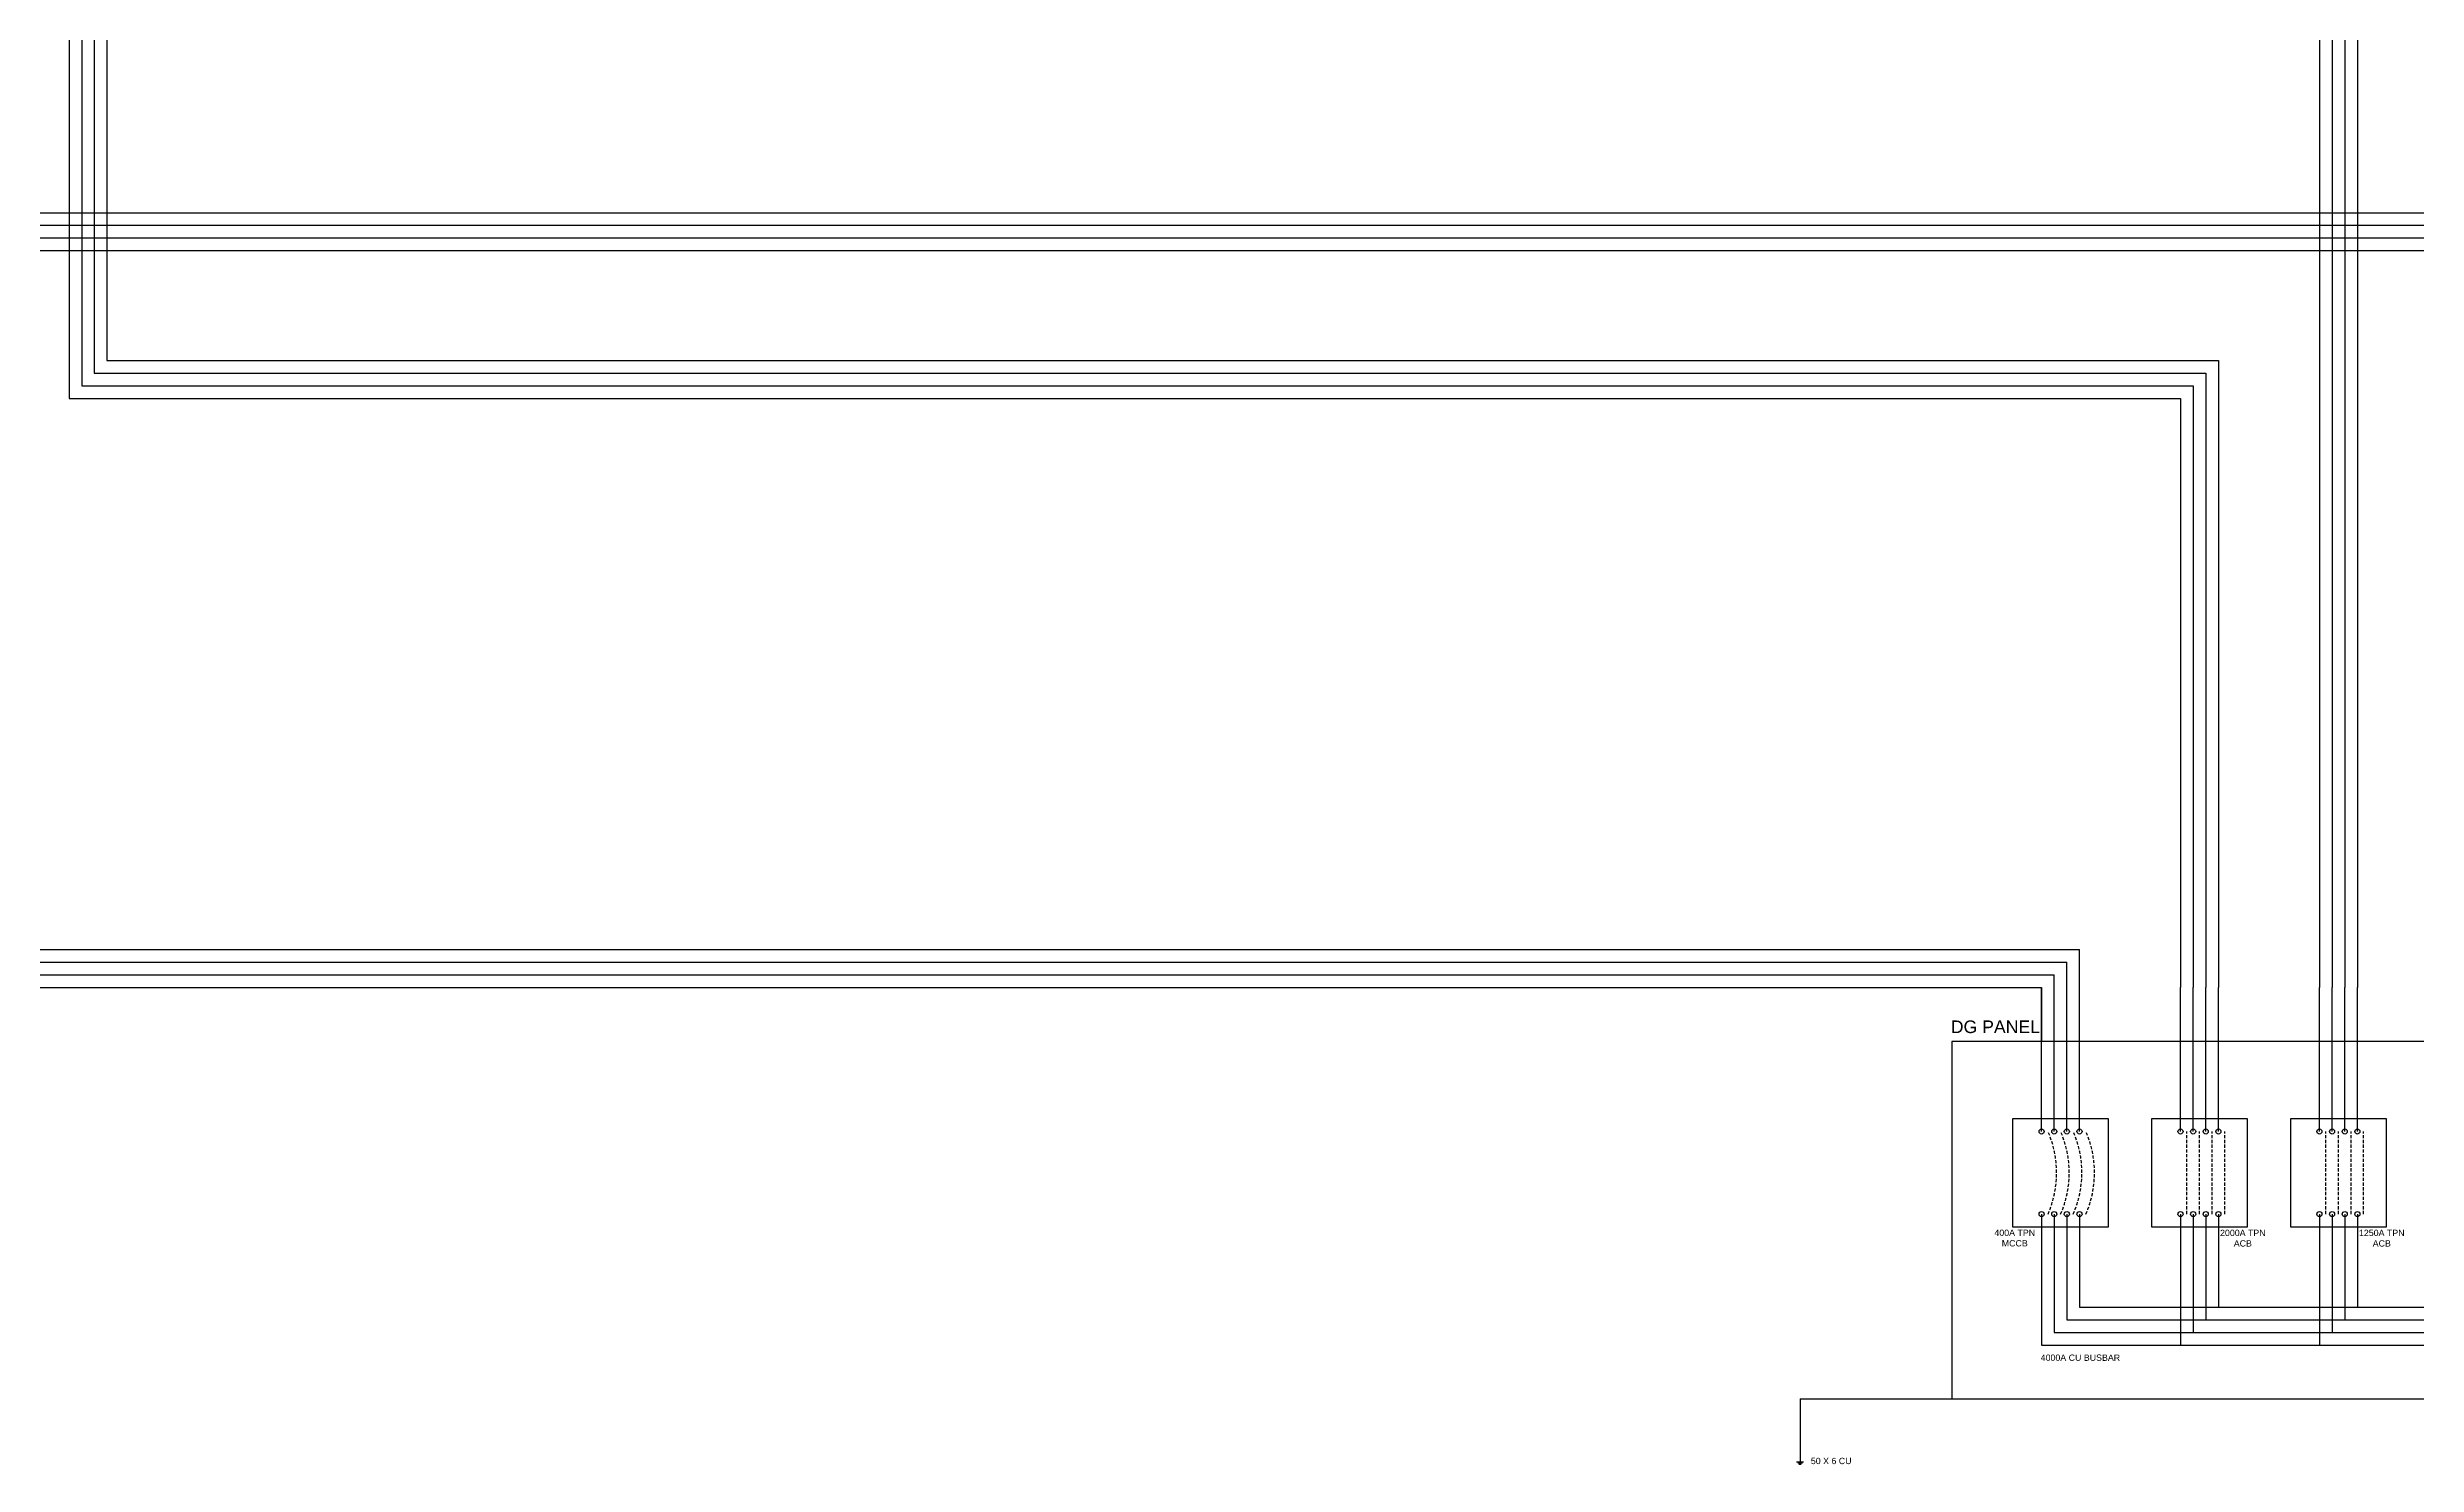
# Model space of a CAD drawing. Header units: inches. Extents: x -137 to 2243, y 16 to 894.
# Drawn here: x 315.1 to 502.7, y 228.7 to 341 of the extents above; entities that cross this region are included whole.
import ezdxf

# ---------------------------------------------------------------- set-up
doc = ezdxf.new("R2010")
doc.units = ezdxf.units.IN
doc.header["$MEASUREMENT"] = 0
doc.linetypes.add('DASHED2', pattern=[0.375, 0.25, -0.125])
doc.styles.get("Standard").update_dxf_attribs({"font": 'arial.ttf'})

msp = doc.modelspace()

# ---------------------------------------------------------------- linework, layer by layer
for p, q in [((316.86, 617.59), (316.86, 313.18)), ((317.86, 617.59), (317.86, 314.18)), ((318.86, 617.59), (318.86, 315.18)), ((319.86, 617.59), (319.86, 316.18)), ((495.04, 554.49), (495.04, 266.54)), ((496.04, 553.49), (496.04, 266.54)), ((497.04, 552.49), (497.04, 266.54)), ((498.04, 551.49), (498.04, 266.54)), ((318.86, 315.18), (486.04, 315.18)), ((319.86, 316.18), (487.04, 316.18)), ((486.04, 315.18), (486.04, 266.54)), ((487.04, 316.18), (487.04, 266.54)), ((317.86, 314.18), (485.04, 314.18)), ((485.04, 314.18), (485.04, 266.54)), ((316.86, 313.18), (484.04, 313.18)), ((484.04, 313.18), (484.04, 266.54)), ((220.78, 268.54), (475.04, 268.54)), ((221.78, 269.54), (476.04, 269.54)), ((475.04, 255.13), (475.04, 268.54)), ((476.04, 255.13), (476.04, 269.54)), ((218.78, 266.54), (473.04, 266.54)), ((219.78, 267.54), (474.04, 267.54)), ((473.04, 255.13), (473.04, 266.54)), ((473.04, 266.54), (473.04, 262.27)), ((474.04, 255.13), (474.04, 267.54)), ((484.04, 255.13), (484.04, 266.54)), ((485.04, 255.13), (485.04, 266.54)), ((486.04, 255.13), (486.04, 266.54)), ((487.04, 255.13), (487.04, 266.54)), ((495.04, 255.13), (495.04, 266.54)), ((496.04, 255.13), (496.04, 266.54)), ((497.04, 255.13), (497.04, 266.54)), ((498.04, 255.13), (498.04, 266.54)), ((473.04, 248.59), (473.04, 238.22)), ((474.04, 248.59), (474.04, 239.22)), ((475.04, 248.59), (475.04, 240.22)), ((476.04, 248.59), (476.04, 241.22)), ((484.04, 248.59), (484.04, 238.22)), ((485.04, 248.59), (485.04, 239.22)), ((486.04, 248.59), (486.04, 240.22)), ((487.04, 248.59), (487.04, 241.22)), ((495.04, 248.59), (495.04, 238.22)), ((496.04, 248.59), (496.04, 239.22)), ((497.04, 248.59), (497.04, 240.22)), ((498.04, 248.59), (498.04, 241.22)), ((453.92, 233.95), (453.92, 228.95)), ((453.92, 233.95), (465.92, 233.95)), ((454.2, 228.95), (453.63, 228.95)), ((454.1, 228.85), (453.73, 228.85)), ((454, 228.75), (453.83, 228.75))]:
    msp.add_line(p, q)
at = {"color": 2, "true_color": 0xf1eb1f}
for p, q in [((237.4, 326.9), (943.24, 326.9)), ((238.4, 327.9), (944.24, 327.9)), ((235.4, 324.9), (941.24, 324.9)), ((236.4, 325.9), (942.24, 325.9))]:
    msp.add_line(p, q, dxfattribs=at)
at = {"color": 18, "linetype": 'DASHED2', "true_color": 0x000000}
for p, q in [((484.54, 248.59), (484.54, 255.13)), ((485.54, 248.59), (485.54, 255.13)), ((486.54, 248.59), (486.54, 255.13)), ((487.54, 248.59), (487.54, 255.13)), ((495.54, 248.59), (495.54, 255.13)), ((496.54, 248.59), (496.54, 255.13)), ((497.54, 248.59), (497.54, 255.13)), ((498.54, 248.59), (498.54, 255.13))]:
    msp.add_line(p, q, dxfattribs=at)
at = {"color": 152, "true_color": 0x2776bb}
msp.add_line((475.04, 240.22), (539.78, 240.22), dxfattribs=at)
at = {"color": 18, "true_color": 0x000000}
msp.add_line((476.04, 241.22), (539.78, 241.22), dxfattribs=at)
at = {"color": 2}
msp.add_line((474.04, 239.22), (539.78, 239.22), dxfattribs=at)
at = {"color": 1}
msp.add_line((473.04, 238.22), (539.78, 238.22), dxfattribs=at)
msp.add_lwpolyline([(465.92, 233.95), (598.2, 233.95), (598.2, 262.27), (465.92, 262.27)], close=True)
at = {"color": 18, "true_color": 0x000000}
for points in [[(470.74, 247.59), (478.34, 247.59), (478.34, 256.13), (470.74, 256.13)], [(481.74, 247.59), (489.34, 247.59), (489.34, 256.13), (481.74, 256.13)], [(492.74, 247.59), (500.34, 247.59), (500.34, 256.13), (492.74, 256.13)]]:
    msp.add_lwpolyline(points, close=True, dxfattribs=at)
for centre in [(473.04, 255.13), (474.04, 255.13), (475.04, 255.13), (476.04, 255.13), (484.04, 255.13), (485.04, 255.13), (486.04, 255.13), (487.04, 255.13), (495.04, 255.13), (496.04, 255.13), (497.04, 255.13), (498.04, 255.13), (473.04, 248.59), (474.04, 248.59), (475.04, 248.59), (476.04, 248.59), (484.04, 248.59), (485.04, 248.59), (486.04, 248.59), (487.04, 248.59), (495.04, 248.59), (496.04, 248.59), (497.04, 248.59), (498.04, 248.59)]:
    msp.add_circle(centre, 0.201, dxfattribs=at)
at = {"color": 18, "linetype": 'DASHED2', "true_color": 0x000000}
for centre in [(466.02, 251.86), (467.02, 251.86), (468.02, 251.86), (469.02, 251.86)]:
    msp.add_arc(centre, 8.21, 336.5048, 23.4952, dxfattribs=at)

# ---------------------------------------------------------------- texts
at = {"attachment_point": 7}
for s, width, heights, insert, char_height in [('DG PANEL', 27.5302, [0], (465.85, 262.91), 1), ('\\pxql;50 X 6 CU', 17.6751, [3.27], (454.77, 228.78), 0.5)]:
    msp.add_mtext_dynamic_manual_height_columns(s, width=width, gutter_width=1, heights=heights, dxfattribs=dict(at, insert=insert, char_height=char_height))
at = {"color": 18, "true_color": 0x000000, "char_height": 0.5, "attachment_point": 7}
for s, insert in [('\\pxqc;400A TPN\\PMCCB', (468.37, 246.02)), ('\\pxqc;2000A TPN\\PACB', (486.43, 246.01)), ('\\pxqc;1250A TPN\\PACB', (497.43, 246.01))]:
    msp.add_mtext_dynamic_manual_height_columns(s, width=5.0895, gutter_width=1, heights=[2.19], dxfattribs=dict(at, insert=insert))
at = {"color": 9, "insert": (472.65, 236.96), "char_height": 0.5, "attachment_point": 7}
msp.add_mtext_dynamic_manual_height_columns('\\pxqc;4000A CU BUSBAR', width=6.9243, gutter_width=1, heights=[2.19], dxfattribs=at)

doc.saveas('drawing.dxf')
